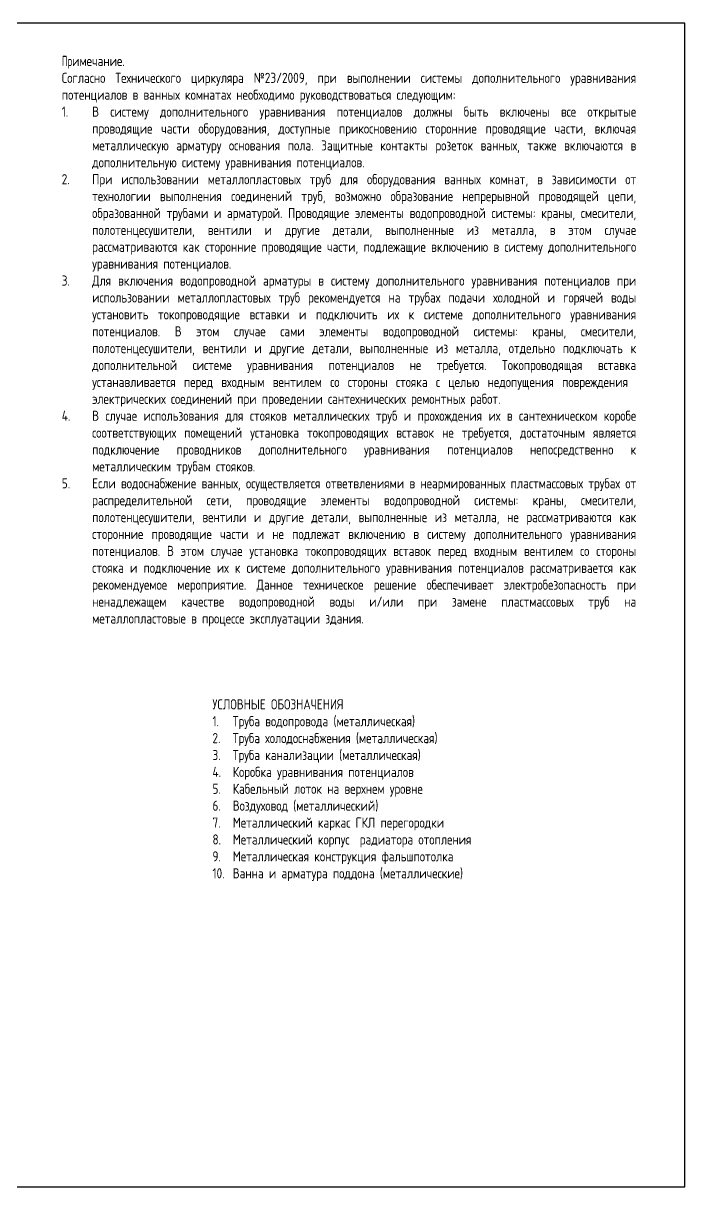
# Model space of a CAD drawing. Header units: millimetres. Extents: x -559267 to 14075, y 0 to 209897.
# Drawn here: x 651.8 to 815, y 392.6 to 679.6 of the extents above; entities that cross this region are included whole.
import ezdxf

# ---------------------------------------------------------------- set-up
doc = ezdxf.new("R2010")
doc.units = ezdxf.units.MM
doc.layers.add('Номер кабеля', color=7, linetype='Continuous', lineweight=20)
doc.styles.add('Unecom', font='GOST2304A_0.ttf', dxfattribs={"height": 2.5})

# ---------------------------------------------------------------- blocks, each defined once
blk = doc.blocks.new('Схема КУП')
at = {"layer": 'Номер кабеля', "ltscale": 100, "char_height": 2.5, "attachment_point": 1, "style": 'Unecom'}
for s, insert, width in [('\\pxqj;{\\W0.8;\\C7;Пр\\W1;имечание.\\PСогласно Технического циркуляра №23/2009, при выполнении системы дополнительного уравнивания потенциалов в ванных комнатах необходимо руководствоваться следующим:\\P\\pi-3,l3,t3;1.^IВ систему дополнительного уравнивания потенциалов должны быть включены все открытые проводящие части оборудования, доступные прикосновению сторонние проводящие части, включая металлическую арматуру основания пола. Защитные контакты розеток ванных, также включаются в дополнительную систему уравнивания потенциалов.\\P2.^IПри использовании металлопластовых труб для оборудования ванных комнат, в зависимости от технологии выполнения соединений труб, возможно образование непрерывной проводящей цепи, образованной трубами и арматурой. Проводящие элементы водопроводной системы: краны, смесители, полотенцесушители, вентили и другие детали, выполненные из металла, в этом случае рассматриваются как сторонние проводящие части, подлежащие включению в систему дополнительного уравнивания потенциалов.\\P3.^IДля включения водопроводной арматуры в систему дополнительного уравнивания потенциалов при использовании металлопластовых труб рекомендуется на трубах подачи холодной и горячей воды установить токопроводящие вставки и подключить их к системе дополнительного уравнивания потенциалов. В этом случае сами элементы водопроводной системы: краны, смесители, полотенцесушители, вентили и другие детали, выполненные из металла, отдельно подключать к дополнительной системе уравнивания потенциалов не требуется. Токопроводящая вставка устанавливается перед входным вентилем со стороны стояка с целью недопущения повреждения  электрических соединений при проведении сантехнических ремонтных работ.\\P4.^IВ случае использования для стояков металлических труб и прохождения их в сантехническом коробе соответствующих помещений установка токопроводящих вставок не требуется, достаточным является подключение проводников дополнительного уравнивания потенциалов непосредственно к металлическим трубам стояков.\\P5.^IЕсли водоснабжение ванных, осуществляется ответвлениями в неармированных пластмассовых трубах от распределительной сети, проводящие элементы водопроводной системы: краны, смесители, полотенцесушители, вентили и другие детали, выполненные из металла, не рассматриваются как сторонние проводящие части и не подлежат включению в систему дополнительного уравнивания потенциалов. В этом случае установка токопроводящих вставок перед входным вентилем со стороны стояка и подключение их к системе дополнительного уравнивания потенциалов рассматривается как рекомендуемое мероприятие. Данное техническое решение обеспечивает электробезопасность при ненадлежащем качестве водопроводной воды и/или при замене пластмассовых труб на металлопластовые в процессе эксплуатации здания.}', (31.83, 168.8), 141.3259), ('\\pxi-3,l3,t2;УСЛОВНЫЕ ОБОЗНАЧЕНИЯ\\P1.^IТруба водопровода (металлическая)\\P2.^IТруба холодоснабжения (металлическая)\\P3.^IТруба канализации (металлическая)\\P4.^IКоробка уравнивания потенциалов\\P5.^IКабельный лоток на верхнем уровне \\P6.^IВоздуховод (металлический)\\P7.^IМеталлический каркас ГКЛ перегородки \\P8.^IМеталлический корпус  радиатора отопления\\P9.^IМеталлическая конструкция фальшпотолка\\P10.^IВанна и арматура поддона (металлические)', (69.02, 10.1), 88.8294)]:
    blk.add_mtext(s, dxfattribs=dict(at, insert=insert, width=width))

msp = doc.modelspace()

# ---------------------------------------------------------------- linework, layer by layer
at = {"layer": 'Defpoints', "color": 6}
msp.add_lwpolyline([(420, 679.64), (420, 392.64), (815, 392.64), (815, 679.64), (420, 679.64)], dxfattribs=at)

# ---------------------------------------------------------------- block references
msp.add_blockref('Схема КУП', (629.45, 502.79))

doc.saveas('drawing.dxf')
